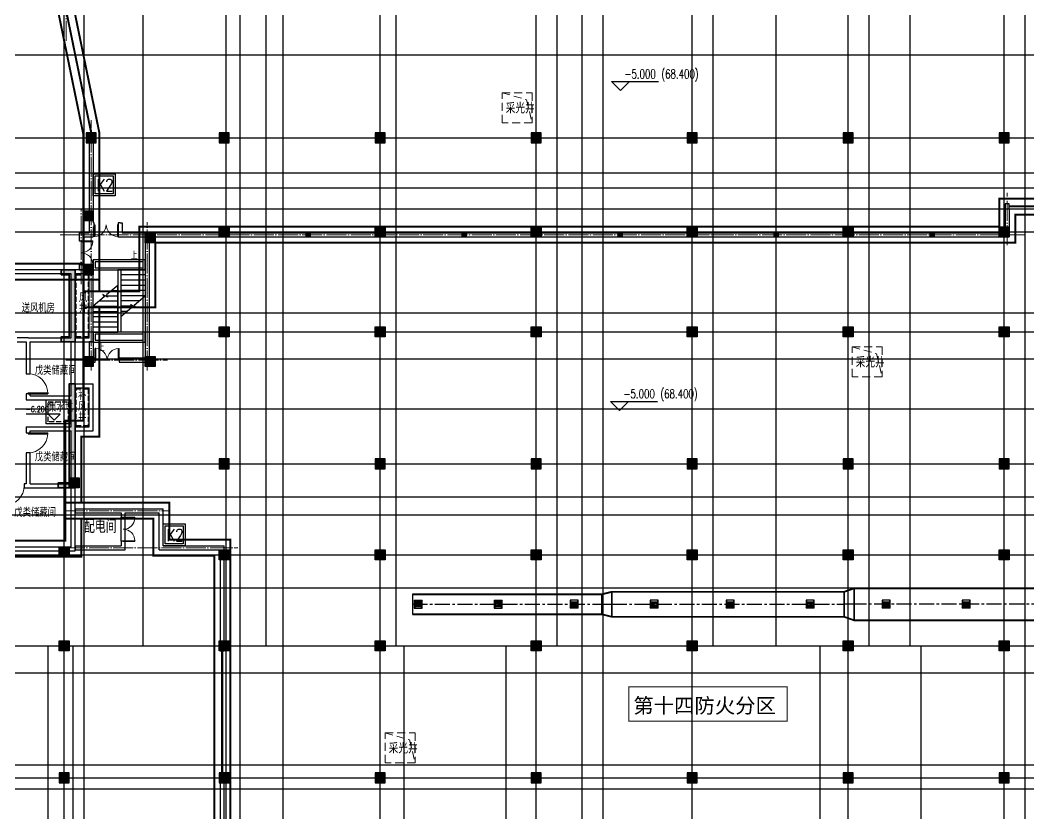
# Model space of a CAD drawing. Extents: x 369444 to 684549, y -549309 to 575337.
# Drawn here: x 511324 to 561753, y 253407 to 293086 of the extents above; entities that cross this region are included whole.
import ezdxf

# ---------------------------------------------------------------- set-up
doc = ezdxf.new("R2010")
doc.units = 0
doc.header["$LTSCALE"] = 1000
doc.header["$MEASUREMENT"] = 0
for name, pattern in [('_DASH', [0.6, 0.4, -0.2]), ('CENTER2', [1.125, 0.75, -0.125, 0.125, -0.125]), ('DASH', [0.35, 0.25, -0.1]), ('DOTE', [2.42, 2, -0.2, 0.02, -0.2])]:
    doc.linetypes.add(name, pattern=pattern)
for name, color, linetype, lineweight in [('0-地库顶板开洞', 211, 'Continuous', 0), ('DOTE2', 122, 'DOTE', 9), ('S_ConcWall', 3, 'Continuous', 35), ('TEXT', 7, 'Continuous', 13)]:
    doc.layers.add(name, color=color, linetype=linetype, lineweight=lineweight)
for name, color, linetype in [('1-标高箭头', 3, 'Continuous'), ('COLUMN', 9, 'Continuous'), ('DIM_ELEV', 3, 'Continuous'), ('DOTE', 1, 'Continuous'), ('DUCT-排烟中心线', 5, 'CENTER2'), ('DUCT-排烟法兰', 4, 'Continuous'), ('DUCT-排烟管', 2, 'Continuous'), ('DUCT-排烟管端线', 4, 'Continuous'), ('STAIR', 2, 'Continuous'), ('WALL', 9, 'Continuous'), ('WINDOW', 4, 'Continuous'), ('填充', 8, 'Continuous'), ('房间名称', 72, 'Continuous'), ('排水', 61, 'Continuous'), ('景观场地标高', 4, 'Continuous'), ('构造柱', 6, 'Continuous'), ('车库集水坑', 60, 'Continuous'), ('防火分区线', 7, 'Continuous'), ('集水坑', 4, 'Continuous'), ('风管标注', 3, 'Continuous')]:
    doc.layers.add(name, color=color, linetype=linetype)
doc.styles.add('-黑体', font='simhei.ttf')
doc.styles.add('_HZTXT', font='txt.shx', dxfattribs={"width": 0.8, "bigfont": 'HZTXT.shx'})
doc.styles.add('_TCH_DIM', font='SIMPLEX', dxfattribs={"bigfont": 'GBCBIG'})
doc.styles.add('HNSJY', font='hnsjy-07.shx', dxfattribs={"width": 0.8, "bigfont": 'hnsjy-hz.shx'})

# ---------------------------------------------------------------- blocks, each defined once
blk = doc.blocks.new('A$C47E9097D')
at = {"layer": '构造柱'}
for points in [[(145300, -188050), (145100, -188050), (145100, -188250), (145300, -188250)], [(153100, -188050), (152900, -188050), (152900, -188250), (153100, -188250)], [(160900, -188050), (160700, -188050), (160700, -188250), (160900, -188250)], [(168700, -188050), (168500, -188050), (168500, -188250), (168700, -188250)], [(176500, -188050), (176300, -188050), (176300, -188250), (176500, -188250)]]:
    blk.add_hatch(color=256, dxfattribs=at).paths.add_polyline_path(points)
for points in [[(145100, -188050), (145300, -188050), (145300, -188250), (145100, -188250)], [(152900, -188050), (153100, -188050), (153100, -188250), (152900, -188250)], [(160700, -188050), (160900, -188050), (160900, -188250), (160700, -188250)], [(168500, -188050), (168700, -188050), (168700, -188250), (168500, -188250)], [(176300, -188050), (176500, -188050), (176500, -188250), (176300, -188250)]]:
    blk.add_lwpolyline(points, close=True, dxfattribs=at)
blk = doc.blocks.new('A$C1AB468EA')
at = {"layer": 'S_ConcWall'}
h = blk.add_hatch(color=0, dxfattribs=at)
h.dxf.hatch_style = 1
h.paths.add_polyline_path([(-8550, 250), (-8550, -2600), (-8600, -2600), (-8600, -2800), (-8600, -2850), (-7950, -2850), (-7950, -3000), (-7700, -3000), (-7700, -2600), (-8300, -2600), (-8300, 0), (0, 0), (0, -2600), (-600, -2600), (-600, -2800), (0, -2800), (0, -2850), (200, -2850), (900, -2850), (900, -2600), (250, -2600), (250, 250)])
h.paths.add_polyline_path([(-2801, -2800), (-2800, -3350), (-2600, -3350), (-2600, -2600), (-5199, -2600), (-5200, -3350), (-5000, -3350), (-5000, -2800)])
h.paths.add_polyline_path([(2725, -2850), (3300, -2850), (3300, -2600), (2701, -2600), (2100, -2600), (2100, -2850), (2475, -2850), (2475, -4400), (2725, -4400)])
h.paths.add_polyline_path([(6300, -2850), (6300, -2600), (5550, -2600), (5100, -2600), (5100, -2850), (5500, -2850), (5500, -6200), (6350, -6200), (6350, -5950), (5750, -5950), (5750, -2850)])
h.paths.add_polyline_path([(10250, -2850), (10250, -5950), (9850, -5950), (9850, -6200), (10350, -6200), (10550, -6200), (10550, -6000), (10550, -2600), (9850, -2600), (9850, -2850)])
h.paths.add_polyline_path([(10550, -8300), (10250, -8300), (10250, -13250), (9700, -13250), (9700, -13500), (10550, -13500)])
h.paths.add_polyline_path([(6350, -13500), (7000, -13500), (7000, -13250), (6400, -13250), (6400, -10450), (6100, -10450), (6100, -13250), (5549, -13250), (5549, -13500)])
h.paths.add_polyline_path([(-700, -14100), (-950, -14100), (-950, -14500), (-450, -14500), (-450, -13500), (150, -13500), (150, -13250), (-450, -13250), (-450, -10950), (-700, -10950)])
h.paths.add_polyline_path([(250, -9210), (250, -8900), (0, -8900), (-450, -8900), (-1400, -8900), (-1400, -9210), (-650, -9210), (-450, -9210)])
h.paths.add_polyline_path([(0, -5950), (0, -6000), (0, -6200), (0, -7650), (250, -7650), (250, -6200), (800, -6200), (800, -5950)])
h.paths.add_polyline_path([(-3501, -5200), (-3500, -7400), (-4000, -7400), (-4000, -7600), (-3300, -7600), (-3300, -5000), (-4001, -5000), (-4001, -5200)])
h.paths.add_polyline_path([(-7250, -9210), (-7050, -9210), (-6300, -9210), (-6300, -8900), (-7250, -8900), (-7700, -8900), (-7950, -8900), (-7950, -9210)])
h.paths.add_polyline_path([(-7700, -6200), (-7700, -6000), (-7700, -5950), (-8500, -5950), (-8500, -6200), (-7950, -6200), (-7950, -7650), (-7700, -7650)])
h.paths.add_polyline_path([(-7000, -10949), (-7250, -10949), (-7250, -13250), (-7850, -13250), (-7850, -13500), (-7250, -13500), (-7250, -14500), (-6750, -14500), (-6750, -14100), (-7000, -14100)])
h.paths.add_polyline_path([(-14049, -13500), (-13249, -13500), (-13249, -13250), (-13800, -13250), (-13800, -10450), (-14100, -10450), (-14100, -13250), (-14700, -13250), (-14700, -13500)])
h.paths.add_polyline_path([(-17400, -13500), (-17400, -13250), (-17950, -13250), (-17950, -8300), (-18250, -8300), (-18250, -13500)])
h.paths.add_polyline_path([(-17950, -5950), (-17950, -2850), (-17550, -2850), (-17550, -2600), (-18250, -2600), (-18250, -6000), (-18250, -6200), (-18050, -6200), (-17550, -6200), (-17550, -5950)])
h.paths.add_polyline_path([(-10175, -2850), (-9800, -2850), (-9800, -2600), (-10400, -2600), (-11001, -2600), (-11001, -2850), (-10425, -2850), (-10425, -4400), (-10175, -4400)])
h.paths.add_polyline_path([(-13250, -2600), (-14000, -2600), (-14000, -2850), (-13450, -2850), (-13450, -5950), (-14050, -5950), (-14050, -6200), (-13200, -6200), (-13200, -2850), (-12801, -2850), (-12801, -2600)])
at = {"layer": 'S_ConcWall', "color": 0, "lineweight": 35, "ltscale": 1}
for points in [[(-8300, 0), (0, 0), (0, -2600), (-600, -2600), (-600, -2800), (0, -2800), (0, -2850), (200, -2850), (200, -2850), (900, -2850), (900, -2600), (250, -2600), (250, 250), (250, 250), (250, 250), (250, 250), (-8550, 250), (-8550, -2600), (-8600, -2600), (-8600, -2800), (-8600, -2850), (-7950, -2850), (-7950, -3000), (-7700, -3000), (-7700, -2600), (-8300, -2600), (-8300, 0)], [(-3300, -5000), (-4001, -5000), (-4001, -5200), (-3501, -5200), (-3500, -7400), (-4000, -7400), (-4000, -7600), (-3300, -7600), (-3300, -5000)]]:
    blk.add_lwpolyline(points, dxfattribs=at)
for points in [[(-17550, -5950), (-17950, -5950), (-17950, -2850), (-17550, -2850), (-17550, -2600), (-18250, -2600), (-18250, -6000), (-18250, -6200), (-18050, -6200), (-17550, -6200)], [(-12801, -2850), (-13200, -2850), (-13200, -6200), (-14050, -6200), (-14050, -5950), (-13450, -5950), (-13450, -2850), (-14000, -2850), (-14000, -2600), (-13250, -2600), (-12801, -2600)], [(-10400, -2600), (-9800, -2600), (-9800, -2850), (-10175, -2850), (-10175, -4400), (-10425, -4400), (-10425, -2850), (-11001, -2850), (-11001, -2600)], [(-5000, -2800), (-5000, -3350), (-5200, -3350), (-5199, -2600), (-2600, -2600), (-2600, -3350), (-2800, -3350), (-2801, -2800)], [(2701, -2600), (3300, -2600), (3300, -2850), (2725, -2850), (2725, -4400), (2475, -4400), (2475, -2850), (2100, -2850), (2100, -2600)], [(6300, -2850), (5750, -2850), (5750, -5950), (6350, -5950), (6350, -6200), (5500, -6200), (5500, -2850), (5100, -2850), (5100, -2600), (5550, -2600), (6300, -2600)], [(10550, -6000), (10550, -6200), (10350, -6200), (9850, -6200), (9850, -5950), (10250, -5950), (10250, -2850), (9850, -2850), (9850, -2600), (10550, -2600)], [(-7950, -6200), (-7950, -7650), (-7700, -7650), (-7700, -6200), (-7700, -6000), (-7700, -5950), (-8500, -5950), (-8500, -6200)], [(800, -6200), (800, -5950), (0, -5950), (0, -6000), (0, -6200), (0, -7650), (250, -7650), (250, -6200)], [(-17400, -13250), (-17950, -13250), (-17950, -8300), (-18250, -8300), (-18250, -13500), (-17400, -13500)], [(9700, -13500), (10550, -13500), (10550, -8300), (10250, -8300), (10250, -13250), (9700, -13250)], [(-6300, -8900), (-7250, -8900), (-7700, -8900), (-7950, -8900), (-7950, -9210), (-7250, -9210), (-7050, -9210), (-6300, -9210)], [(250, -9210), (-450, -9210), (-650, -9210), (-1400, -9210), (-1400, -8900), (-450, -8900), (0, -8900), (250, -8900)], [(-14100, -10450), (-13800, -10450), (-13800, -13250), (-13249, -13250), (-13249, -13500), (-14049, -13500), (-14700, -13500), (-14700, -13250), (-14100, -13250)], [(6400, -13250), (7000, -13250), (7000, -13500), (6350, -13500), (5549, -13500), (5549, -13250), (6100, -13250), (6100, -10450), (6400, -10450)], [(-6750, -14100), (-6750, -14500), (-7250, -14500), (-7250, -13500), (-7850, -13500), (-7850, -13250), (-7250, -13250), (-7250, -10949), (-7000, -10949), (-7000, -14100), (-7000, -14100)], [(-450, -13500), (150, -13500), (150, -13250), (-450, -13250), (-450, -10950), (-700, -10950), (-700, -14100), (-700, -14100), (-950, -14100), (-950, -14500), (-450, -14500)]]:
    blk.add_lwpolyline(points, close=True, dxfattribs=at)
blk = doc.blocks.new('$DorLib2D$00000002')
for p, q in [((-0.5, 0), (-0.5, 0.4875)), ((-0.475, 0.4875), (-0.5, 0.4875)), ((-0.475, 0), (-0.475, 0.4875)), ((0.475, 0), (0.475, 0.4875)), ((0.475, 0.4875), (0.5, 0.4875)), ((0.5, 0), (0.5, 0.4875)), ((-0.5, 0), (-0.475, 0)), ((0.5, 0), (0.475, 0))]:
    blk.add_line(p, q)
at = {"lineweight": 13}
for centre, start, end in [((-0.4875, 0), 0, 88.53072), ((0.4875, 0), 91.46928, 180)]:
    blk.add_arc(centre, 0.4875, start, end, dxfattribs=at)
blk = doc.blocks.new('$DorLib2D$00000213')
at = {"color": 0, "linetype": 'DASH', "const_width": 0.02}
blk.add_lwpolyline([(0.5, 0), (-0.5, 0)], dxfattribs=at)
blk = doc.blocks.new('$DorLib2D$00000001')
for p, q in [((0.45, 0.975), (0.5, 0.975)), ((0.45, 0), (0.45, 0.975)), ((0.5, 0), (0.5, 0.975)), ((0.5, 0), (0.45, 0))]:
    blk.add_line(p, q)
at = {"lineweight": 13}
blk.add_arc((0.475, 0), 0.975, 91.4693, 180, dxfattribs=at)
blk = doc.blocks.new('column500')
h = blk.add_hatch(color=0)
h.dxf.hatch_style = 1
h.paths.add_polyline_path([(-216381, -381440), (-215881, -381440), (-215881, -380940), (-216381, -380940)])
at = {"color": 0}
blk.add_lwpolyline([(-216381, -381440), (-215881, -381440), (-215881, -380940), (-216381, -380940)], close=True, dxfattribs=at)
blk = doc.blocks.new('车库采光井开洞')
at = {"layer": '0-地库顶板开洞', "linetype": '_DASH'}
blk.add_lwpolyline([(38496570620.999992, 3907825764), (38496570620.999992, 3907827264.000001), (38496572120.999992, 3907827263.999998), (38496572120.999992, 3907825763.999999)], close=True, dxfattribs=at)
blk.add_lwpolyline([(38496570620.999992, 3907827264.000001), (38496571833.459846, 3907826915.785513), (38496572120.999992, 3907825763.999999)], dxfattribs=at)
at = {"layer": '0-地库顶板开洞', "linetype": '_DASH', "style": 'HNSJY', "width": 0.8}
blk.add_text('采光井', height=525, dxfattribs=at).set_placement((38496570794.87101, 3907826233.4361))
blk = doc.blocks.new('车库采光井aaa')
at = {"layer": '0-地库顶板开洞', "lineweight": -2}
for p in [(-5686357, -2443334), (-5668857, -2456034), (-5692207, -2475334, 97)]:
    blk.add_blockref('车库采光井开洞', p, dxfattribs=at)
blk = doc.blocks.new('N-风管')
at = {"color": 0, "linetype": 'Continuous'}
for p, q in [((38489366980.664528, 3905358555.368617, 2600), (38489367380.664528, 3905358555.368617, 2600)), ((38489370980.664528, 3905358555.368617, 2600), (38489371380.664528, 3905358555.368617, 2600)), ((38489375181.545509, 3905358155.368617, 2600), (38489374781.545509, 3905358155.368617, 2600)), ((38489379181.545509, 3905358155.368617, 2600), (38489378781.545509, 3905358155.368617, 2600)), ((38489382981.545509, 3905358155.368617, 2600), (38489382581.545509, 3905358155.368617, 2600)), ((38489386981.545509, 3905358155.368617, 2600), (38489386581.545509, 3905358155.368617, 2600)), ((38489390781.545509, 3905358155.368617, 2600), (38489390381.545509, 3905358155.368617, 2600)), ((38489394781.545509, 3905358155.368617, 2600), (38489394381.545509, 3905358155.368617, 2600))]:
    blk.add_line(p, q, dxfattribs=at)
at = {"color": 0}
for p, q in [((38489366980.664528, 3905358555.368617, 2600), (38489366980.664528, 3905358155.368617, 2600)), ((38489366980.664528, 3905358555.368617, 2600), (38489367020.664528, 3905358466.479728, 2600)), ((38489367380.664528, 3905358555.368617, 2600), (38489367332.664528, 3905358466.479728, 2600)), ((38489367380.664528, 3905358155.368617, 2600), (38489367380.664528, 3905358555.368617, 2600)), ((38489370980.664528, 3905358555.368617, 2600), (38489370980.664528, 3905358155.368617, 2600)), ((38489370980.664528, 3905358555.368617, 2600), (38489371020.664528, 3905358466.479728, 2600)), ((38489371380.664528, 3905358555.368617, 2600), (38489371332.664528, 3905358466.479728, 2600)), ((38489371380.664528, 3905358155.368617, 2600), (38489371380.664528, 3905358555.368617, 2600)), ((38489374781.545509, 3905358555.368617, 2600), (38489374829.545509, 3905358466.479728, 2600)), ((38489375181.545509, 3905358555.368617, 2600), (38489374781.545509, 3905358555.368617, 2600)), ((38489374781.545509, 3905358555.368617, 2600), (38489374781.545509, 3905358155.368617, 2600)), ((38489375141.545509, 3905358466.479728, 2600), (38489375181.545509, 3905358555.368617, 2600)), ((38489375181.545509, 3905358155.368617, 2600), (38489375181.545509, 3905358555.368617, 2600)), ((38489378781.545509, 3905358555.368617, 2600), (38489378829.545509, 3905358466.479728, 2600)), ((38489379181.545509, 3905358555.368617, 2600), (38489378781.545509, 3905358555.368617, 2600)), ((38489378781.545509, 3905358555.368617, 2600), (38489378781.545509, 3905358155.368617, 2600)), ((38489379141.545509, 3905358466.479728, 2600), (38489379181.545509, 3905358555.368617, 2600)), ((38489379181.545509, 3905358155.368617, 2600), (38489379181.545509, 3905358555.368617, 2600)), ((38489382581.545509, 3905358555.368617, 2600), (38489382629.545509, 3905358466.479728, 2600)), ((38489382981.545509, 3905358555.368617, 2600), (38489382581.545509, 3905358555.368617, 2600)), ((38489382581.545509, 3905358555.368617, 2600), (38489382581.545509, 3905358155.368617, 2600)), ((38489382941.545509, 3905358466.479728, 2600), (38489382981.545509, 3905358555.368617, 2600)), ((38489382981.545509, 3905358155.368617, 2600), (38489382981.545509, 3905358555.368617, 2600)), ((38489386581.545509, 3905358555.368617, 2600), (38489386629.545509, 3905358466.479728, 2600)), ((38489386981.545509, 3905358555.368617, 2600), (38489386581.545509, 3905358555.368617, 2600)), ((38489386581.545509, 3905358555.368617, 2600), (38489386581.545509, 3905358155.368617, 2600)), ((38489386941.545509, 3905358466.479728, 2600), (38489386981.545509, 3905358555.368617, 2600)), ((38489386981.545509, 3905358155.368617, 2600), (38489386981.545509, 3905358555.368617, 2600)), ((38489390381.545509, 3905358555.368617, 2600), (38489390429.545509, 3905358466.479728, 2600)), ((38489390781.545509, 3905358555.368617, 2600), (38489390381.545509, 3905358555.368617, 2600)), ((38489390381.545509, 3905358555.368617, 2600), (38489390381.545509, 3905358155.368617, 2600)), ((38489390741.545509, 3905358466.479728, 2600), (38489390781.545509, 3905358555.368617, 2600)), ((38489390781.545509, 3905358155.368617, 2600), (38489390781.545509, 3905358555.368617, 2600)), ((38489394381.545509, 3905358555.368617, 2600), (38489394429.545509, 3905358466.479728, 2600)), ((38489394781.545509, 3905358555.368617, 2600), (38489394381.545509, 3905358555.368617, 2600)), ((38489394381.545509, 3905358555.368617, 2600), (38489394381.545509, 3905358155.368617, 2600)), ((38489394741.545509, 3905358466.479728, 2600), (38489394781.545509, 3905358555.368617, 2600)), ((38489394781.545509, 3905358155.368617, 2600), (38489394781.545509, 3905358555.368617, 2600)), ((38489367020.664528, 3905358244.257506, 2600), (38489366980.664528, 3905358155.368617, 2600)), ((38489366980.664528, 3905358155.368617, 2600), (38489367380.664528, 3905358155.368617, 2600)), ((38489367020.664528, 3905358392.405654, 2600), (38489367332.664528, 3905358392.405654, 2600)), ((38489367020.664528, 3905358318.33158, 2600), (38489367332.664528, 3905358318.33158, 2600)), ((38489367380.664528, 3905358155.368617, 2600), (38489367332.664528, 3905358244.257506, 2600)), ((38489371020.664528, 3905358244.257506, 2600), (38489370980.664528, 3905358155.368617, 2600)), ((38489370980.664528, 3905358155.368617, 2600), (38489371380.664528, 3905358155.368617, 2600)), ((38489371020.664528, 3905358392.405654, 2600), (38489371332.664528, 3905358392.405654, 2600)), ((38489371020.664528, 3905358318.33158, 2600), (38489371332.664528, 3905358318.33158, 2600)), ((38489371380.664528, 3905358155.368617, 2600), (38489371332.664528, 3905358244.257506, 2600)), ((38489374781.545509, 3905358155.368617, 2600), (38489374829.545509, 3905358244.257506, 2600)), ((38489375141.545509, 3905358392.405654, 2600), (38489374829.545509, 3905358392.405654, 2600)), ((38489375141.545509, 3905358318.33158, 2600), (38489374829.545509, 3905358318.33158, 2600)), ((38489375181.545509, 3905358155.368617, 2600), (38489375141.545509, 3905358244.257506, 2600)), ((38489378781.545509, 3905358155.368617, 2600), (38489378829.545509, 3905358244.257506, 2600)), ((38489379141.545509, 3905358392.405654, 2600), (38489378829.545509, 3905358392.405654, 2600)), ((38489379141.545509, 3905358318.33158, 2600), (38489378829.545509, 3905358318.33158, 2600)), ((38489379181.545509, 3905358155.368617, 2600), (38489379141.545509, 3905358244.257506, 2600)), ((38489382581.545509, 3905358155.368617, 2600), (38489382629.545509, 3905358244.257506, 2600)), ((38489382941.545509, 3905358392.405654, 2600), (38489382629.545509, 3905358392.405654, 2600)), ((38489382941.545509, 3905358318.33158, 2600), (38489382629.545509, 3905358318.33158, 2600)), ((38489382981.545509, 3905358155.368617, 2600), (38489382941.545509, 3905358244.257506, 2600)), ((38489386581.545509, 3905358155.368617, 2600), (38489386629.545509, 3905358244.257506, 2600)), ((38489386941.545509, 3905358392.405654, 2600), (38489386629.545509, 3905358392.405654, 2600)), ((38489386941.545509, 3905358318.33158, 2600), (38489386629.545509, 3905358318.33158, 2600)), ((38489386981.545509, 3905358155.368617, 2600), (38489386941.545509, 3905358244.257506, 2600)), ((38489390381.545509, 3905358155.368617, 2600), (38489390429.545509, 3905358244.257506, 2600)), ((38489390741.545509, 3905358392.405654, 2600), (38489390429.545509, 3905358392.405654, 2600)), ((38489390741.545509, 3905358318.33158, 2600), (38489390429.545509, 3905358318.33158, 2600)), ((38489390781.545509, 3905358155.368617, 2600), (38489390741.545509, 3905358244.257506, 2600)), ((38489394381.545509, 3905358155.368617, 2600), (38489394429.545509, 3905358244.257506, 2600)), ((38489394741.545509, 3905358392.405654, 2600), (38489394429.545509, 3905358392.405654, 2600)), ((38489394741.545509, 3905358318.33158, 2600), (38489394429.545509, 3905358318.33158, 2600)), ((38489394781.545509, 3905358155.368617, 2600), (38489394741.545509, 3905358244.257506, 2600))]:
    blk.add_line(p, q, dxfattribs=at)
at = {"color": 0, "lineweight": 40}
for p, q in [((38489367020.664528, 3905358466.479728, 2600), (38489367020.664528, 3905358244.257506, 2600)), ((38489367332.664528, 3905358466.479728, 2600), (38489367020.664528, 3905358466.479728, 2600)), ((38489367332.664528, 3905358244.257506, 2600), (38489367332.664528, 3905358466.479728, 2600)), ((38489371020.664528, 3905358466.479728, 2600), (38489371020.664528, 3905358244.257506, 2600)), ((38489371332.664528, 3905358466.479728, 2600), (38489371020.664528, 3905358466.479728, 2600)), ((38489371332.664528, 3905358244.257506, 2600), (38489371332.664528, 3905358466.479728, 2600)), ((38489374829.545509, 3905358466.479728, 2600), (38489374829.545509, 3905358244.257506, 2600)), ((38489374829.545509, 3905358466.479728, 2600), (38489375141.545509, 3905358466.479728, 2600)), ((38489375141.545509, 3905358244.257506, 2600), (38489375141.545509, 3905358466.479728, 2600)), ((38489378829.545509, 3905358466.479728, 2600), (38489378829.545509, 3905358244.257506, 2600)), ((38489378829.545509, 3905358466.479728, 2600), (38489379141.545509, 3905358466.479728, 2600)), ((38489379141.545509, 3905358244.257506, 2600), (38489379141.545509, 3905358466.479728, 2600)), ((38489382629.545509, 3905358466.479728, 2600), (38489382629.545509, 3905358244.257506, 2600)), ((38489382629.545509, 3905358466.479728, 2600), (38489382941.545509, 3905358466.479728, 2600)), ((38489382941.545509, 3905358244.257506, 2600), (38489382941.545509, 3905358466.479728, 2600)), ((38489386629.545509, 3905358466.479728, 2600), (38489386629.545509, 3905358244.257506, 2600)), ((38489386629.545509, 3905358466.479728, 2600), (38489386941.545509, 3905358466.479728, 2600)), ((38489386941.545509, 3905358244.257506, 2600), (38489386941.545509, 3905358466.479728, 2600)), ((38489390429.545509, 3905358466.479728, 2600), (38489390429.545509, 3905358244.257506, 2600)), ((38489390429.545509, 3905358466.479728, 2600), (38489390741.545509, 3905358466.479728, 2600)), ((38489390741.545509, 3905358244.257506, 2600), (38489390741.545509, 3905358466.479728, 2600)), ((38489394429.545509, 3905358466.479728, 2600), (38489394429.545509, 3905358244.257506, 2600)), ((38489394429.545509, 3905358466.479728, 2600), (38489394741.545509, 3905358466.479728, 2600)), ((38489394741.545509, 3905358244.257506, 2600), (38489394741.545509, 3905358466.479728, 2600)), ((38489367332.664528, 3905358244.257506, 2600), (38489367020.664528, 3905358244.257506, 2600)), ((38489371332.664528, 3905358244.257506, 2600), (38489371020.664528, 3905358244.257506, 2600)), ((38489374829.545509, 3905358244.257506, 2600), (38489375141.545509, 3905358244.257506, 2600)), ((38489378829.545509, 3905358244.257506, 2600), (38489379141.545509, 3905358244.257506, 2600)), ((38489382629.545509, 3905358244.257506, 2600), (38489382941.545509, 3905358244.257506, 2600)), ((38489386629.545509, 3905358244.257506, 2600), (38489386941.545509, 3905358244.257506, 2600)), ((38489390429.545509, 3905358244.257506, 2600), (38489390741.545509, 3905358244.257506, 2600)), ((38489394429.545509, 3905358244.257506, 2600), (38489394741.545509, 3905358244.257506, 2600))]:
    blk.add_line(p, q, dxfattribs=at)
at = {"layer": 'DUCT-排烟中心线', "color": 0}
for p, q in [((38489366890.369827, 3905358355.368617), (38489376366.968987, 3905358355.368617)), ((38489376367.168983, 3905358355.368617), (38489376867.168983, 3905358355.368617)), ((38489376867.369003, 3905358355.368617), (38489388477.367104, 3905358355.368604)), ((38489388977.567101, 3905358355.368617), (38489388477.567101, 3905358355.368604)), ((38489400845.062393, 3905358355.368911), (38489388977.767113, 3905358355.368617))]:
    blk.add_line(p, q, dxfattribs=at)
at = {"layer": 'DUCT-排烟法兰', "color": 0}
for p, q in [((38489376867.26899, 3905357700.368617), (38489376867.26899, 3905359010.368617)), ((38489388477.467102, 3905357700.368604), (38489388477.467102, 3905359010.368604)), ((38489388977.667107, 3905359195.368617), (38489388977.667107, 3905357515.368617)), ((38489376367.068977, 3905357825.368617), (38489376367.068977, 3905358885.368617))]:
    blk.add_line(p, q, dxfattribs=at)
at = {"layer": 'DUCT-排烟管', "color": 0, "const_width": 90}
for points in [[(38489376367.168983, 3905358855.368617), (38489376867.168983, 3905358980.368617)], [(38489388477.367104, 3905358980.368604), (38489376867.369003, 3905358980.368617)], [(38489388977.567078, 3905359155.368617), (38489388477.567093, 3905358980.368604)], [(38489400845.062363, 3905359155.368911), (38489388977.767082, 3905359155.368617)], [(38489376366.968987, 3905358855.368617), (38489366890.369827, 3905358855.368617)], [(38489366890.369827, 3905357855.368617), (38489376366.968987, 3905357855.368617)], [(38489376367.168983, 3905357855.368617), (38489376867.168983, 3905357730.368617)], [(38489376867.369003, 3905357730.368617), (38489388477.367104, 3905357730.368604)], [(38489388977.567123, 3905357555.368617), (38489388477.567123, 3905357730.368604)], [(38489388977.767128, 3905357555.368617), (38489400845.062408, 3905357555.368911)]]:
    blk.add_lwpolyline(points, dxfattribs=at)
at = {"layer": 'DUCT-排烟管端线', "color": 0}
for p, q in [((38489376867.168983, 3905357730.368617), (38489376867.168983, 3905358980.368617)), ((38489376867.369003, 3905358980.368617), (38489376867.369003, 3905357730.368617)), ((38489388477.367104, 3905357730.368604), (38489388477.367104, 3905358980.368604)), ((38489388477.567093, 3905358980.368604), (38489388477.567123, 3905357730.368604)), ((38489388977.567123, 3905357555.368617), (38489388977.567078, 3905359155.368617)), ((38489388977.767082, 3905359155.368617), (38489388977.767128, 3905357555.368617)), ((38489366890.369827, 3905358855.368617), (38489366890.369827, 3905357855.368617)), ((38489376366.968987, 3905357855.368617), (38489376366.968987, 3905358855.368617)), ((38489376367.168983, 3905358855.368617), (38489376367.168983, 3905357855.368617))]:
    blk.add_line(p, q, dxfattribs=at)

msp = doc.modelspace()

# ---------------------------------------------------------------- hatches: boundary and pattern name
at = {"layer": '填充', "lineweight": -2, "ltscale": 6}
h = msp.add_hatch(dxfattribs=at)
h.set_pattern_fill('ANSI31', color=256, scale=50, angle=45, style=0)
h.set_pattern_definition([(90, (-38490348839.554, -3905094473.394), (-79.375, 7e-15), [])])
h.paths.add_polyline_path([(517474.5, 280707), (517474.5, 281007), (515074.5, 281007), (515074.5, 280707)])
h = msp.add_hatch(dxfattribs=at)
h.set_pattern_fill('ANSI31', color=256, scale=50, angle=45, style=0)
h.set_pattern_definition([(90, (-38490348839.504, -3905098098.92), (-79.375, 7e-15), [])])
h.paths.add_polyline_path([(517474.5, 277081.5), (517474.5, 277381.5), (515074.5, 277381.4), (515074.5, 277081.4)])

# ---------------------------------------------------------------- linework, layer by layer
at = {"layer": '1-标高箭头', "linetype": 'ByBlock', "lineweight": -2}
for points in [[(516962, 281042.8, 0, 0, 0), (516962, 279270.1, 80, 0, 0), (516962, 278970.1, 0, 0, 0)], [(515583.5, 276986.1, 0, 0, 0), (515583.5, 278774.7, 80, 0, 0), (515583.5, 279074.7, 0, 0, 0)]]:
    msp.add_lwpolyline(points, format="xyseb", dxfattribs=at)
at = {"layer": 'DIM_ELEV'}
for p, q in [((513331.6, 273381.4), (511624.4, 273381.4)), ((513031.6, 273081.4), (512731.6, 273381.4)), ((513031.6, 273081.4), (513331.6, 273381.4))]:
    msp.add_line(p, q, dxfattribs=at)
at = {"layer": 'DOTE', "color": 8}
for p, q in [((513524.5, 59364.2), (513524.5, 476704.8)), ((514524.5, 59364.2), (514524.5, 476704.8)), ((517474.5, 261807), (517474.5, 476704.8)), ((521624.5, 59364.2), (521624.5, 476704.8)), ((522324.5, 59364.2), (522324.5, 476704.8)), ((523624.5, 261807), (523624.5, 476704.8)), ((524474.5, 59364.2), (524474.5, 476704.8)), ((529324.5, 59364.2), (529324.5, 476704.8)), ((530124.5, 261807), (530124.5, 476704.8)), ((537124.5, 59364.2), (537124.5, 476704.8)), ((538174.5, 261807), (538174.5, 476704.8)), ((539424.5, 59364.2), (539424.5, 476704.8)), ((540474.5, 59364.2), (540474.5, 476704.8)), ((544924.5, 59364.2), (544924.5, 476704.8)), ((545974.5, 261807), (545974.5, 476704.8)), ((549124.5, 261807), (549124.5, 476704.8)), ((552724.5, 59364.2), (552724.5, 476704.8)), ((553774.5, 261807), (553774.5, 476704.8)), ((555824.5, 261807), (555824.5, 476704.8)), ((560524.5, 59364.2), (560524.5, 476704.8)), ((561574.5, 59364.2), (561574.5, 476704.8)), ((512724.5, 59364.2), (512724.5, 261807)), ((513974.5, 59364.2), (513974.5, 261807)), ((530524.5, 59364.2), (530524.5, 261807)), ((535624.5, 59364.2), (535624.5, 261807)), ((551324.5, 59364.2), (551324.5, 261807)), ((556374.5, 59364.2), (556374.5, 261807))]:
    msp.add_line(p, q, dxfattribs=at)
at = {"layer": 'DOTE', "color": 8, "lineweight": -2}
for p, q in [((377844.4, 291357), (624570.9, 291357)), ((377844.4, 287207), (624570.9, 287207)), ((377844.4, 285456.9), (624570.9, 285456.9)), ((377844.4, 284706.9), (624570.9, 284706.9)), ((377844.4, 283657), (624570.9, 283657)), ((377844.4, 282507), (624570.9, 282507)), ((377844.4, 278457), (624570.9, 278457)), ((377844.4, 277507), (624570.9, 277507)), ((377844.4, 276157), (624570.9, 276157)), ((377844.4, 273657), (624570.9, 273657)), ((377844.4, 270907), (624570.9, 270907)), ((377844.4, 269257), (624570.9, 269257)), ((377844.4, 268357), (624570.9, 268357)), ((377844.4, 266357), (624570.9, 266357)), ((377844.4, 264706.9), (624570.9, 264706.9)), ((377844.4, 261807), (624570.9, 261807)), ((377844.4, 260457), (624570.9, 260457)), ((377844.4, 255857), (624570.9, 255857)), ((377844.4, 255207), (624570.9, 255207)), ((377844.4, 254657), (624570.9, 254657))]:
    msp.add_line(p, q, dxfattribs=at)
at = {"layer": 'DOTE2', "linetype": 'DOTE', "ltscale": 0.5}
for points in [[(513624.5, 292053.6), (513624.5, 315457.7)], [(514874.5, 275575.8), (514874.5, 288088.9)], [(560674.5, 281843.2), (560674.5, 284450.9)], [(514374.5, 279887.3), (514374.5, 283597.6)], [(517674.5, 275575.8), (517674.5, 282989.1)], [(513327.9, 282357), (561574.5, 282357)], [(513608.9, 276087), (518693, 276087)], [(513557.9, 268557), (518732.1, 268557)], [(513557.9, 266707), (522201.6, 266707)]]:
    msp.add_lwpolyline(points, dxfattribs=at)
at = {"layer": 'STAIR', "linetype": 'ByBlock'}
for p, q in [((516349.5, 280607), (516349.5, 278273.6)), ((517574.5, 280607), (516349.5, 280607)), ((517574.5, 280607), (517574.5, 279300.4)), ((517574.5, 280347), (516349.5, 280347)), ((517574.5, 280087), (516349.5, 280087)), ((516199.5, 279820.4), (515640.5, 279351.9)), ((515897.2, 279567), (516199.5, 279567)), ((516199.5, 277487), (516199.5, 279820.4)), ((517574.5, 279827), (516349.5, 279827)), ((517574.5, 279567), (516349.5, 279567)), ((515518.1, 279249.3), (514974.5, 278793.6)), ((515276.8, 279047), (516199.5, 279047)), ((515697.5, 279229.5), (515464.7, 279364.1)), ((515464.7, 279364.1), (515518.1, 279249.3)), ((515491.3, 279307), (515563.5, 279307)), ((515640.5, 279351.9), (515697.5, 279229.5)), ((515661.4, 279307), (516199.5, 279307)), ((517574.5, 279307), (516349.5, 279307)), ((517272.2, 279047), (516349.5, 279047)), ((517030.8, 278844.7), (517574.5, 279300.4)), ((514974.5, 277487), (514974.5, 278793.6)), ((514974.5, 278787), (516199.5, 278787)), ((514974.5, 278527), (516199.5, 278527)), ((516887.5, 278787), (516349.5, 278787)), ((516349.5, 278273.6), (516908.4, 278742.1)), ((516651.8, 278527), (516349.5, 278527)), ((516908.4, 278742.1), (516851.4, 278864.5)), ((516851.4, 278864.5), (517084.3, 278729.9)), ((517057.7, 278787), (516985.5, 278787)), ((517084.3, 278729.9), (517030.8, 278844.7)), ((514974.5, 278267), (516199.5, 278267)), ((514974.5, 278007), (516199.5, 278007)), ((514974.5, 277747), (516199.5, 277747)), ((514974.5, 277487), (516199.5, 277487))]:
    msp.add_line(p, q, dxfattribs=at)
at = {"layer": 'WALL', "linetype": 'ByBlock'}
for p, q in [((514774.5, 287457), (514774.5, 282857)), ((514974.5, 287457), (514774.5, 287457)), ((514974.5, 287457), (514974.5, 282957)), ((560774.5, 283907), (560574.5, 283907)), ((560574.5, 283907), (560574.5, 282457)), ((560774.5, 283657), (560774.5, 283907)), ((560774.5, 283657), (560774.5, 282257)), ((515024.5, 282957), (514974.5, 282957)), ((515024.5, 282757), (515024.5, 282957)), ((516324.5, 282957), (516224.5, 282957)), ((516224.5, 282957), (516224.5, 282757)), ((516324.5, 282957), (516424.5, 282957)), ((516424.5, 282957), (516424.5, 282757)), ((514274.5, 282457), (514774.5, 282457)), ((514274.5, 282457), (514274.5, 282057)), ((514774.5, 282857), (514774.5, 282457)), ((514974.5, 282757), (515024.5, 282757)), ((514974.5, 282757), (514974.5, 282257)), ((516224.5, 282757), (516224.5, 282257)), ((516424.5, 282757), (516424.5, 282457)), ((516424.5, 282757), (516424.5, 282757)), ((516424.5, 282457), (517674.5, 282457)), ((517674.5, 282457), (560574.5, 282457)), ((514274.5, 282057), (514474.5, 282057)), ((514474.5, 282257), (514974.5, 282257)), ((514474.5, 282057), (514474.5, 282257)), ((516224.5, 282257), (517574.5, 282257)), ((517574.5, 282257), (517574.5, 276187)), ((517774.5, 282257), (560774.5, 282257)), ((517774.5, 282257), (517774.5, 275987)), ((514474.5, 280857), (514274.5, 280857)), ((514274.5, 280857), (514274.5, 280607)), ((514274.5, 280607), (514474.5, 280607)), ((514474.5, 280607), (514474.5, 280857)), ((516199.5, 280607), (516199.5, 277487)), ((516349.5, 280607), (516199.5, 280607)), ((516349.5, 280607), (516349.5, 277487)), ((516349.5, 277487), (516199.5, 277487)), ((514774.5, 277007), (514774.5, 275987)), ((514974.5, 277007), (514774.5, 277007)), ((514974.5, 277007), (514974.5, 276187)), ((514774.5, 275987), (515074.5, 275987)), ((515074.5, 276187), (514974.5, 276187)), ((515074.5, 275987), (515074.5, 276187)), ((517574.5, 276187), (516274.5, 276187)), ((516274.5, 276187), (516274.5, 275987)), ((516274.5, 275987), (517774.5, 275987)), ((514074.5, 266807), (516374.5, 266807)), ((514074.5, 266807), (514074.5, 266607)), ((518474.5, 266807), (521524.5, 266807)), ((521524.5, 261557), (521524.5, 266807)), ((514074.5, 266607), (516574.5, 266607)), ((518274.5, 266607), (521324.5, 266607)), ((521324.5, 266607), (521324.5, 261557)), ((521324.5, 261557), (521524.5, 261557)), ((521524.5, 255457), (521324.5, 255457)), ((521324.5, 255457), (521324.5, 245857)), ((521524.5, 245857), (521524.5, 255457))]:
    msp.add_line(p, q, dxfattribs=at)
at = {"layer": 'WALL'}
for p, q in [((513974.5, 280607), (509174.5, 280607)), ((513874.5, 280407), (509274.5, 280407)), ((513874.5, 277207), (513874.5, 280407)), ((514974.5, 280607), (513974.5, 280607)), ((514774.5, 280407), (514074.5, 280407)), ((514074.5, 277207), (514074.5, 280407)), ((514774.5, 277207), (514774.5, 280407)), ((514974.5, 277007), (514974.5, 280607)), ((511724.5, 277207), (511174.4, 277207)), ((511174.4, 277007), (511624.5, 277007)), ((511624.5, 277007), (511624.5, 275407.8)), ((511724.5, 277207), (513874.5, 277207)), ((511824.5, 277007), (513874.5, 277007)), ((511824.5, 275407.8), (511824.5, 277007)), ((513874.5, 274807.9), (513874.5, 277007)), ((514074.5, 277207), (514774.5, 277207)), ((514074.5, 274907), (514074.5, 277007)), ((514074.5, 277007), (514974.5, 277007)), ((511624.5, 275407.8), (511824.5, 275407.8)), ((514074.5, 274907), (514974.5, 274907)), ((514974.5, 272556.5), (514974.5, 274907)), ((511824.5, 274407.8), (511624.5, 274407.8)), ((511624.5, 274407.8), (511624.5, 274106.9)), ((511824.5, 274306.9), (511824.5, 274407.8)), ((513874.5, 274306.9), (513874.5, 274807.9)), ((514074.5, 274707), (514774.5, 274707)), ((514074.5, 274207.9), (514074.5, 274707)), ((514774.5, 272756.5), (514774.5, 274707)), ((511624.5, 274106.9), (513874.5, 274106.9)), ((511824.5, 274306.9), (513874.5, 274306.9)), ((513874.5, 272756.5), (513874.5, 274106.9)), ((514074.5, 272756.5), (514074.5, 274207.9)), ((511624.5, 272756.5), (511624.5, 272455.6)), ((511624.5, 272756.5), (513874.5, 272756.5)), ((511624.5, 272455.6), (511824.5, 272455.6)), ((511824.5, 272455.6), (511824.5, 272556.5)), ((511824.5, 272556.5), (513874.5, 272556.5)), ((513874.5, 269907), (513874.5, 272556.5)), ((514074.5, 272756.5), (514774.5, 272756.5)), ((514074.5, 272556.5), (514974.5, 272556.5)), ((514074.5, 269807), (514074.5, 272556.5)), ((511824.5, 271455.6), (511624.5, 271455.6)), ((511624.5, 271455.6), (511624.5, 269907)), ((511824.5, 269907), (511824.5, 271455.6)), ((511624.5, 269907), (511524.2, 269907)), ((511524.2, 269907), (511524.2, 269707)), ((511824.5, 269907), (513874.5, 269907)), ((514074.5, 266657), (514074.5, 269807)), ((511524.2, 269707), (511724.5, 269707)), ((511724.5, 269707), (513874.5, 269707)), ((513874.5, 266757), (513874.5, 269707)), ((514074.5, 268657), (516474.5, 268657)), ((514074.5, 268657), (514074.5, 268457)), ((514074.5, 268457), (516374.5, 268457)), ((516374.5, 268457), (516374.5, 268232)), ((516474.5, 268657), (518474.5, 268657)), ((516574.5, 268232), (516574.5, 268457)), ((516574.5, 268457), (518274.5, 268457)), ((518274.5, 266607), (518274.5, 268457)), ((518474.5, 266807), (518474.5, 268657)), ((516374.5, 268232), (516574.5, 268232)), ((516574.5, 267032), (516374.5, 267032)), ((516374.5, 267032), (516374.5, 266807)), ((516574.5, 266607), (516574.5, 267032)), ((509774.5, 266557), (513874.5, 266557)), ((509874.5, 266757), (513874.5, 266757)), ((513874.5, 266557), (513874.5, 266557)), ((513874.5, 266557), (514074.5, 266557)), ((514074.5, 266557), (514074.5, 266657))]:
    msp.add_line(p, q, dxfattribs=at)
at = {"layer": 'WINDOW'}
for p, q in [((516374.5, 267032), (516374.5, 268232)), ((516574.5, 267032), (516574.5, 268232))]:
    msp.add_line(p, q, dxfattribs=at)
at = {"layer": 'WINDOW', "linetype": 'DASH', "const_width": 100}
msp.add_lwpolyline([(513624.5, 293557), (514874.5, 287457)], dxfattribs=at)
at = {"layer": 'WINDOW', "linetype": 'DASH'}
for points in [[(514124.4, 280357), (514724.5, 280357), (514724.5, 277257), (514124.4, 277257)], [(514124.5, 274658.9), (514724.5, 274658.9), (514724.5, 272807), (514124.5, 272807)]]:
    msp.add_lwpolyline(points, close=True, dxfattribs=at)
at = {"layer": '排水'}
for points in [[(517574.5, 280607), (517574.5, 281107), (514974.5, 281107), (514974.5, 280607)], [(517474.5, 280707), (517474.5, 281007), (515074.5, 281007), (515074.5, 280707)], [(517574.5, 276987), (517574.5, 277487), (514974.5, 277487), (514974.5, 276987)], [(517474.5, 277087), (517474.5, 277387), (515074.5, 277387), (515074.5, 277087)]]:
    msp.add_lwpolyline(points, close=True, dxfattribs=at)
at = {"layer": '景观场地标高'}
for p, q in [((541332.8, 289563.7), (540882.8, 290013.7)), ((540882.8, 290013.7), (543230.3, 290013.7)), ((541332.8, 289563.7), (541782.8, 290013.7)), ((541285.6, 273576), (540835.6, 274026)), ((540835.6, 274026), (543183.1, 274026)), ((541285.6, 273576), (541735.6, 274026))]:
    msp.add_line(p, q, dxfattribs=at)
at = {"layer": '车库集水坑', "lineweight": -2}
for points in [[(514974.5, 285407), (516074.5, 285407), (516074.5, 284307), (514974.5, 284307)], [(515074.5, 285307), (515974.5, 285307), (515974.5, 284407), (515074.5, 284407)], [(518474.5, 267907), (519574.5, 267907), (519574.5, 266807), (518474.5, 266807)], [(518574.5, 267807), (519474.5, 267807), (519474.5, 266907), (518574.5, 266907)]]:
    msp.add_lwpolyline(points, close=True, dxfattribs=at)
at = {"layer": '防火分区线', "color": 2, "linetype": 'DASH', "ltscale": 8, "const_width": 100}
for points in [[(502674.5, 315007), (514028.2, 315007), (514024.5, 293597.5), (515274.5, 287497.5), (515274.5, 279537), (517274.5, 279537), (517274.5, 282757), (560274.5, 282757), (560274.5, 284157), (565974.5, 284157)], [(501874.5, 314207), (513228, 314207), (513224.5, 293516.4), (514474.5, 287416.4), (514474.5, 278737), (518074.5, 278737), (518074.5, 281957), (561074.5, 281957), (561074.5, 283357), (566774.5, 283357)]]:
    msp.add_lwpolyline(points, dxfattribs=at)
at = {"layer": '防火分区线', "color": 130, "linetype": 'DASH', "ltscale": 8, "const_width": 100}
for points in [[(502674.5, 315007), (514028.2, 315007), (514024.5, 293597.5), (515274.5, 287497.5), (515274.5, 280107), (503224.5, 280107)], [(501874.5, 314207), (513228, 314207), (513224.5, 293516.4), (514474.5, 287416.4), (514474.5, 280907), (504024.5, 280907)]]:
    msp.add_lwpolyline(points, dxfattribs=at)
at = {"layer": '防火分区线', "color": 3, "linetype": 'DASH', "ltscale": 8, "const_width": 100}
for points in [[(521024.5, 234257), (521024.5, 266307), (517974.5, 266307), (517974.5, 268157), (513574.5, 268157), (513574.5, 273057), (514474.5, 273057), (514474.5, 279537), (517274.5, 279537), (517274.5, 282757), (560274.5, 282757), (560274.5, 284157), (587974.5, 284157)], [(521824.5, 235057), (521824.5, 267107), (518774.5, 267107), (518774.5, 268957), (514374.5, 268957), (514374.5, 272257), (515274.5, 272257), (515274.5, 278737), (518074.5, 278737), (518074.5, 281957), (561074.5, 281957), (561074.5, 283357), (587174.5, 283357)]]:
    msp.add_lwpolyline(points, dxfattribs=at)
at = {"layer": '防火分区线', "color": 195, "linetype": 'DASH', "ltscale": 8, "const_width": 100}
for points in [[(521824.5, 234257), (521824.5, 267107), (518774.5, 267107), (518774.5, 268957), (513574.5, 268957), (513574.5, 267057), (494024.1, 267057), (494023.6, 271012.3), (490774, 271007.6), (490774, 276007), (485774.5, 276007), (485774.5, 279537), (482974.5, 279537), (482974.5, 282757), (450574.5, 282757), (450574.5, 229407)], [(521024.5, 235057), (521024.5, 266307), (517974.5, 266307), (517974.5, 268157), (514374.5, 268157), (514374.5, 266257), (493224.2, 266257), (493223.7, 270211.1), (489974, 270206.4), (489974, 275207), (484974.5, 275207), (484974.5, 278737), (482174.5, 278737), (482174.5, 281957), (451374.5, 281957), (451374.5, 230207)]]:
    msp.add_lwpolyline(points, dxfattribs=at)
at = {"layer": '防火分区线', "color": 3, "const_width": 50}
msp.add_lwpolyline([(549665.8, 259753.2), (541755.6, 259753.2), (541755.6, 258034), (549665.8, 258034)], close=True, dxfattribs=at)
at = {"layer": '集水坑'}
msp.add_lwpolyline([(512624.4, 274107.9), (513824.4, 274107.9), (513824.4, 272907.9), (512624.4, 272907.9)], close=True, dxfattribs=at)
at = {"layer": '集水坑', "linetype": 'DASH'}
msp.add_lwpolyline([(512724.4, 274007.9), (513724.4, 274007.9), (513724.4, 273007.9), (512724.4, 273007.9)], close=True, dxfattribs=at)

# ---------------------------------------------------------------- block references
at = {"layer": '0-地库顶板开洞', "lineweight": -2}
msp.add_blockref('车库采光井aaa', (-38490348839.6, -3905094473.4), dxfattribs=at)
at = {"layer": 'COLUMN', "color": 8, "rotation": 270}
for p in [(896064.4, 71076.1), (902714.4, 71076.1), (910514.4, 71076.1), (918314.4, 71076.1), (926114.4, 71076.1), (933914.4, 71076.1), (941714.4, 71076.1), (902714.4, 54776.1), (910514.4, 54776.1), (918314.4, 54776.1), (926114.4, 54776.1), (933914.4, 54776.1), (941714.4, 54776.1), (894714.4, 39076.1), (902714.4, 39076.1), (910514.4, 39076.1), (918314.4, 39076.1), (926114.4, 39076.1), (933914.4, 39076.1), (941714.4, 39076.1)]:
    msp.add_blockref('column500', p, dxfattribs=at)
at = {"layer": 'COLUMN', "color": 8, "xscale": -1, "rotation": 270}
for p in [(895914.4, 499437.8), (899014.4, 498338.7), (902714.4, 498637.9), (910514.4, 498637.9), (918314.4, 498637.9), (926114.4, 498637.9), (933914.4, 498637.9), (941714.4, 498637.9), (895914.4, 496738), (902714.4, 493637.9), (910514.4, 493637.9), (918314.4, 493637.9), (926114.4, 493637.9), (933914.4, 493637.9), (941714.4, 493637.9), (895914.4, 492148), (899014.4, 492148), (895214.2, 486087.8), (894714.4, 482637.9), (902714.4, 482487.9), (910514.4, 482487.9), (918314.4, 482487.9), (926114.4, 482487.9), (933914.4, 482487.9), (941714.4, 482487.9), (894714.4, 477937.9), (902714.4, 477937.9), (910514.4, 477937.9), (918314.4, 477937.9), (926114.4, 477937.9), (933914.4, 477937.9), (941714.4, 477937.9)]:
    msp.add_blockref('column500', p, dxfattribs=at)
at = {"layer": 'S_ConcWall', "color": 8}
msp.add_blockref('A$C1AB468EA', (503524.5, 283207), dxfattribs=at)
at = {"layer": 'WINDOW'}
for name, p, xscale, yscale, zscale, rotation in [('$DorLib2D$00000213', (563524.5, 283782), -5500, 5500, 5500, 180), ('$DorLib2D$00000002', (515624.5, 282857), 1200, 1200, -1200, 180), ('$DorLib2D$00000002', (514374.5, 281457), 1200, 1200, 1200, 270), ('$DorLib2D$00000001', (511724.5, 274907.8), 1000, 1000, -1000, 270), ('$DorLib2D$00000001', (511724.5, 271955.6), -1000, 1000, 1000, 270), ('$DorLib2D$00000001', (511024.2, 269807), 1000, 1000, -1000, 180), ('$DorLib2D$00000213', (521424.5, 258507), -6100, 6100, 6100, 270)]:
    msp.add_blockref(name, p, dxfattribs=dict(at, xscale=xscale, yscale=yscale, zscale=zscale, rotation=rotation))
at = {"layer": 'WINDOW', "xscale": -1200, "yscale": 1200, "zscale": -1200}
msp.add_blockref('$DorLib2D$00000002', (515674.5, 276087), dxfattribs=at)
at = {"layer": 'WINDOW', "lineweight": -2, "xscale": -1200, "yscale": 1200, "zscale": 1200, "rotation": 270}
msp.add_blockref('$DorLib2D$00000002', (516474.5, 267632), dxfattribs=at)
at = {"layer": '构造柱', "ltscale": 6}
msp.add_blockref('A$C47E9097D', (380524.5, 470507), dxfattribs=at)
at = {"layer": '风管标注', "color": 8}
msp.add_blockref('N-风管', (-38488835956.2, -3905094473.4), dxfattribs=at)

# ---------------------------------------------------------------- texts
at = {"layer": '1-标高箭头', "color": 7, "linetype": 'ByBlock', "style": '_TCH_DIM'}
for p in [(516857.7, 281147.8), (515209.5, 276531.1)]:
    msp.add_text('上', height=337.6, dxfattribs=at).set_placement(p)
at = {"layer": 'DIM_ELEV', "color": 7, "style": '_TCH_DIM', "width": 0.705882}
msp.add_text('-6.200', height=297.5, dxfattribs=at).set_placement((511594.4, 273486.4))
at = {"layer": 'TEXT', "color": 3, "style": '_HZTXT', "width": 0.8}
msp.add_text('配电间', height=675, dxfattribs=at).set_placement((514520.9, 267444.2))
at = {"layer": '房间名称', "style": 'HNSJY', "width": 0.8}
for s, p in [('风', (514260.7, 278995.3)), ('送风机房', (511400.3, 278484.7)), ('井', (514260.7, 278468.5)), ('戊类储藏间', (512058.9, 275361.1)), ('补', (514220.6, 274095.7)), ('集水坑', (512724.4, 273521.8)), ('风', (514220.6, 273551.8)), ('井', (514220.6, 273024.9)), ('戊类储藏间', (512058.9, 271033.5)), ('戊类储藏间', (511031.3, 268261.8))]:
    msp.add_text(s, height=400, dxfattribs=at).set_placement(p)
at = {"layer": '景观场地标高', "color": 7, "style": '_TCH_DIM', "width": 0.705882}
for s, p in [('-5.000', (541535.3, 290171.2)), ('(68.400)', (543380.3, 290171.2)), ('-5.000', (541488.1, 274183.5)), ('(68.400)', (543333.1, 274183.5))]:
    msp.add_text(s, height=446.25, dxfattribs=at).set_placement(p)
at = {"layer": '车库集水坑', "lineweight": -2, "style": '_HZTXT', "width": 0.8}
for p in [(515145.1, 284544.1), (518645.1, 267044.1)]:
    msp.add_text('K2', height=600, dxfattribs=at).set_placement(p)
at = {"layer": '防火分区线', "style": '-黑体'}
msp.add_text('第十四防火分区', height=746.84, dxfattribs=at).set_placement((541978.6, 258443.8))

doc.saveas('drawing.dxf')
